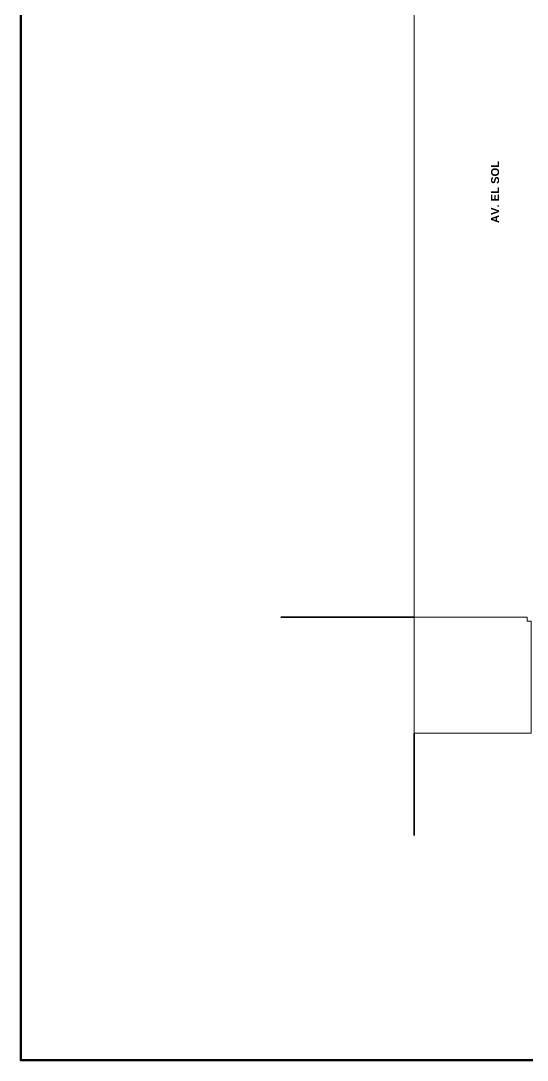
# Model space of a CAD drawing. Header units: inches. Extents: x -38 to 5698, y -33 to 92.
# Drawn here: x -38.2 to -0.3, y -33.2 to 44.7 of the extents above; entities that cross this region are included whole.
import ezdxf

# ---------------------------------------------------------------- set-up
doc = ezdxf.new("R2010")
doc.units = ezdxf.units.IN
doc.header["$MEASUREMENT"] = 0
for name, color, linetype in [('08 _ STR _ EXT _ Pista exterior', 7, 'Continuous'), ('Dibujo 2D - General', 7, 'Continuous'), ('Notas - Textos', 7, 'Continuous')]:
    doc.layers.add(name, color=color, linetype=linetype)
doc.layers.add('COTAS', color=253, linetype='Continuous', lineweight=13)
doc.styles.add('Estilo_Generado_1', font='swisseb.ttf')

msp = doc.modelspace()

# ---------------------------------------------------------------- linework, layer by layer
at = {"layer": '08 _ STR _ EXT _ Pista exterior', "color": 7, "linetype": 'Continuous', "lineweight": 13, "flags": 128}
for points in [[(-8.772, 0), (-8.772, 71.64)], [(-0.3, 0), (-8.772, 0)]]:
    msp.add_lwpolyline(points, dxfattribs=at)
at = {"layer": '08 _ STR _ EXT _ Pista exterior', "color": 7, "linetype": 'Continuous', "lineweight": 18, "flags": 128}
msp.add_lwpolyline([(-8.772, 0), (-8.772, -8.7), (0, -8.7), (0, -0.3), (-0.3, -0.3), (-0.3, 0)], close=True, dxfattribs=at)
at = {"layer": 'COTAS', "color": 1, "linetype": 'ByBlock', "lineweight": 140}
msp.add_lwpolyline([(-38.241, 91.663), (630.501, 91.663), (630.501, -33.22), (-38.241, -33.22)], close=True, dxfattribs=at)
at = {"layer": 'Dibujo 2D - General', "color": 252, "linetype": 'Continuous', "lineweight": 35}
for p, q in [((-8.772, 0), (-18.751, 0)), ((-8.772, -8.7), (-8.772, -16.372))]:
    msp.add_line(p, q, dxfattribs=at)

# ---------------------------------------------------------------- texts
at = {"layer": 'Notas - Textos', "color": 251, "linetype": 'Continuous', "lineweight": 13, "insert": (-3.007, 31.89), "char_height": 0.6, "attachment_point": 2, "rotation": 90, "style": 'Estilo_Generado_1'}
msp.add_mtext('\\A1;{\\pqc;\\fSwis721 Ex BT|b1|i0|c0|p34;AV. EL SOL}', dxfattribs=at)

doc.saveas('drawing.dxf')
